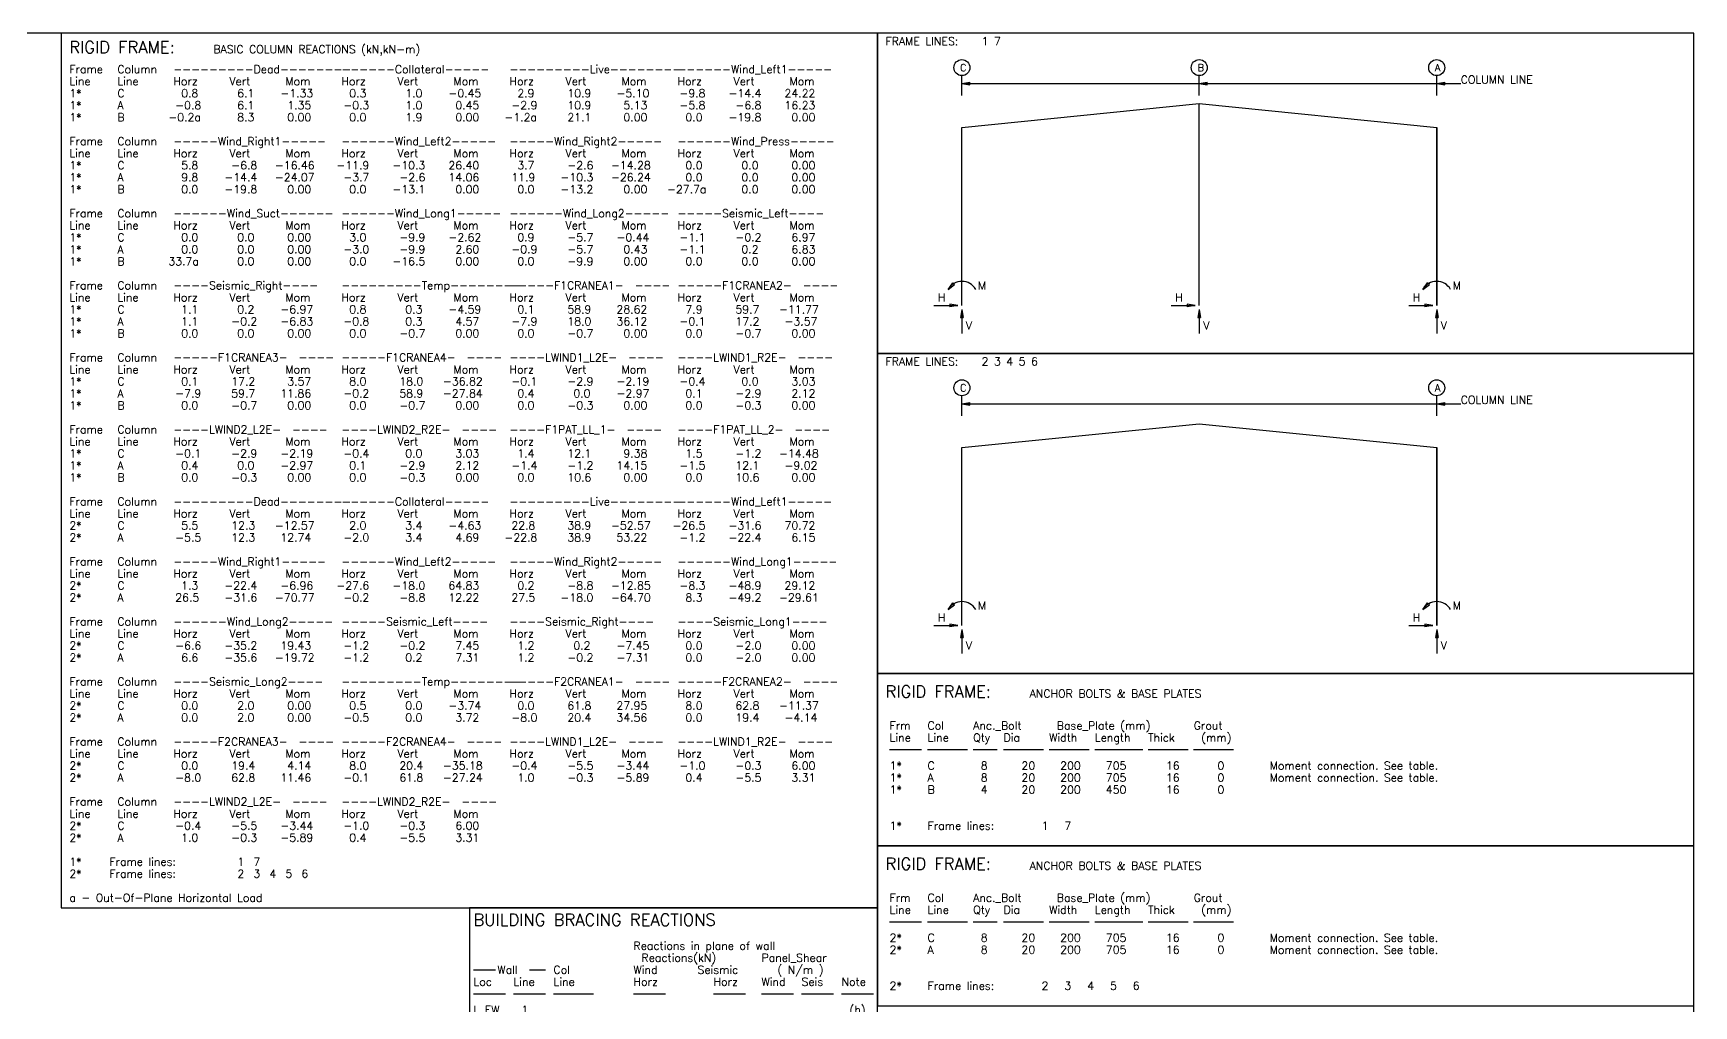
# Model space of a CAD drawing. Extents: x 0 to 56852, y 0 to 40202.
# Drawn here: x 23277 to 56852, y 20544 to 40202 of the extents above; entities that cross this region are included whole.
import ezdxf

# ---------------------------------------------------------------- set-up
doc = ezdxf.new("R2010")
doc.units = 0
doc.linetypes.add('CONTIN', pattern=[0])
doc.layers.get('0').update_dxf_attribs({"linetype": 'CONTIN'})
for name, color, linetype in [('1', 7, 'CONTIN'), ('13', 1, 'CONTIN'), ('14', 7, 'CONTIN'), ('20', 7, 'CONTIN'), ('22', 7, 'CONTIN'), ('26', 7, 'CONTIN')]:
    doc.layers.add(name, color=color, linetype=linetype)
doc.styles.add('SIMPLEX', font='SIMPLEX')

# ---------------------------------------------------------------- blocks, each defined once
blk = doc.blocks.new('MARROW')
for p, q in [((0, 0), (-2.54, 0.42)), ((-2.54, 0.42), (-2.54, -0.42)), ((0, 0), (-2.54, -0.42))]:
    blk.add_line(p, q)
blk = doc.blocks.new('RFRM-1', base_point=(-1704.892, 5501.086))
for p, q in [((14798.368, 5501.086), (-1704.892, 5501.086)), ((-1704.892, 5501.086), (-1704.892, -970.78)), ((14798.368, -970.78), (14798.368, 5501.086)), ((-1704.892, -970.78), (14798.368, -970.78))]:
    blk.add_line(p, q)
at = {"layer": '1'}
for p, q in [((0, 4239.072), (0, 4643.564)), ((0, 4481.767), (10085.263, 4481.767)), ((4799.936, 4239.072), (4799.936, 4643.564)), ((9599.872, 4239.072), (9599.872, 4643.564)), ((0, 3597.282), (4799.936, 4077.275)), ((4799.936, 4077.275), (9599.872, 3597.282)), ((4799.936, 0), (4799.936, 4077.275)), ((0, 0), (0, 3597.282)), ((0, 0), (0, 3597.282)), ((9599.872, 3597.282), (9599.872, 0)), ((9599.872, 0), (9599.872, 3597.282)), ((-566.288, 0), (-80.898, 0)), ((4233.648, 0), (4719.038, 0)), ((9033.584, 0), (9518.974, 0)), ((0, -80.898), (0, -566.288)), ((4799.936, -80.898), (4799.936, -566.288)), ((9599.872, -80.898), (9599.872, -566.288))]:
    blk.add_line(p, q, dxfattribs=at)
for centre in [(0, 161.797), (9599.872, 161.797)]:
    blk.add_arc(centre, 323.593, 30, 150, dxfattribs=at)
at = {"layer": '13'}
for centre in [(0, 4805.36), (4799.936, 4805.36), (9599.872, 4805.36)]:
    blk.add_circle(centre, 161.797, dxfattribs=at)
at = {"layer": '1', "xscale": 63.699, "yscale": 63.699, "zscale": 63.699}
for p, rotation in [((0, 4481.767), 180), ((4799.936, 4481.767), 180), ((9599.872, 4481.767), 180), ((-280.24, 323.593), -135), ((9319.632, 323.593), -135), ((0, -80.898), 90), ((4799.936, -80.898), 90), ((9599.872, -80.898), 90)]:
    blk.add_blockref('MARROW', p, dxfattribs=dict(at, rotation=rotation))
for p in [(-80.898, 0), (4719.038, 0), (9518.974, 0)]:
    blk.add_blockref('MARROW', p, dxfattribs=at)
at = {"layer": '13', "style": 'SIMPLEX'}
for s, p in [('C', (-36.404, 4732.552)), ('B', (4763.532, 4732.552)), ('A', (9563.468, 4732.552))]:
    blk.add_text(s, height=145.617, dxfattribs=at).set_placement(p)
at = {"layer": '14', "style": 'SIMPLEX'}
for s, p in [('FRAME LINES:', (-1543.095, 5258.392)), ('1 7', (398.465, 5258.392)), ('COLUMN LINE', (10085.263, 4481.767)), ('M', (323.593, 323.593)), ('M', (9923.466, 323.593)), ('H', (-485.39, 80.898)), ('H', (4314.546, 80.898)), ('H', (9114.482, 80.898)), ('V', (80.898, -485.39)), ('V', (4880.834, -485.39)), ('V', (9680.771, -485.39))]:
    blk.add_text(s, height=161.797, dxfattribs=at).set_placement(p)
blk = doc.blocks.new('RFRM-2', base_point=(-1704.892, 5501.086))
for p, q in [((14798.368, 5501.086), (-1704.892, 5501.086)), ((-1704.892, 5501.086), (-1704.892, -970.78)), ((14798.368, -970.78), (14798.368, 5501.086)), ((-1704.892, -970.78), (14798.368, -970.78))]:
    blk.add_line(p, q)
at = {"layer": '1'}
for p, q in [((0, 4239.072), (0, 4643.564)), ((0, 4481.767), (10085.263, 4481.767)), ((9599.872, 4239.072), (9599.872, 4643.564)), ((0, 3597.282), (4799.936, 4077.275)), ((4799.936, 4077.275), (9599.872, 3597.282)), ((0, 0), (0, 3597.282)), ((0, 0), (0, 3597.282)), ((9599.872, 3597.282), (9599.872, 0)), ((9599.872, 0), (9599.872, 3597.282)), ((-566.288, 0), (-80.898, 0)), ((9033.584, 0), (9518.974, 0)), ((0, -80.898), (0, -566.288)), ((9599.872, -80.898), (9599.872, -566.288))]:
    blk.add_line(p, q, dxfattribs=at)
for centre in [(0, 161.797), (9599.872, 161.797)]:
    blk.add_arc(centre, 323.593, 30, 150, dxfattribs=at)
at = {"layer": '13'}
for centre in [(0, 4805.36), (9599.872, 4805.36)]:
    blk.add_circle(centre, 161.797, dxfattribs=at)
at = {"layer": '1', "xscale": 63.699, "yscale": 63.699, "zscale": 63.699}
for p, rotation in [((0, 4481.767), 180), ((9599.872, 4481.767), 180), ((-280.24, 323.593), -135), ((9319.632, 323.593), -135), ((0, -80.898), 90), ((9599.872, -80.898), 90)]:
    blk.add_blockref('MARROW', p, dxfattribs=dict(at, rotation=rotation))
for p in [(-80.898, 0), (9518.974, 0)]:
    blk.add_blockref('MARROW', p, dxfattribs=at)
at = {"layer": '13', "style": 'SIMPLEX'}
for s, p in [('C', (-36.404, 4732.552)), ('A', (9563.468, 4732.552))]:
    blk.add_text(s, height=145.617, dxfattribs=at).set_placement(p)
at = {"layer": '14', "style": 'SIMPLEX'}
for s, p in [('FRAME LINES:', (-1543.095, 5258.392)), ('2 3 4 5 6', (398.465, 5258.392)), ('COLUMN LINE', (10085.263, 4481.767)), ('M', (323.593, 323.593)), ('M', (9923.466, 323.593)), ('H', (-485.39, 80.898)), ('H', (9114.482, 80.898)), ('V', (80.898, -485.39)), ('V', (9680.771, -485.39))]:
    blk.add_text(s, height=161.797, dxfattribs=at).set_placement(p)
blk = doc.blocks.new('BOLT01')
for p, q in [((16503.26, 0), (0, 0)), ((0, 0), (0, -3478.627)), ((16503.26, -3478.627), (16503.26, 0)), ((0, -3478.627), (16503.26, -3478.627))]:
    blk.add_line(p, q)
at = {"layer": '14'}
for p, q in [((242.695, -1537.068), (889.882, -1537.068)), ((1011.229, -1537.068), (1820.212, -1537.068)), ((1933.47, -1537.068), (2418.86, -1537.068)), ((2548.298, -1537.068), (3357.281, -1537.068)), ((3470.539, -1537.068), (4279.522, -1537.068)), ((4392.78, -1537.068), (5363.56, -1537.068)), ((5468.729, -1537.068), (6277.712, -1537.068)), ((6390.97, -1537.068), (7199.954, -1537.068))]:
    blk.add_line(p, q, dxfattribs=at)
at = {"layer": '13', "style": 'SIMPLEX'}
for s, p in [('1*', (242.695, -1941.56)), ('C', (1011.229, -1941.56)), ('1*', (242.695, -2184.255)), ('1*', (242.695, -2426.949)), ('A', (1011.229, -2184.255)), ('B', (1011.229, -2426.949)), ('1*', (242.695, -3155.034)), ('1', (3316.832, -3155.034)), ('7', (3777.952, -3155.034))]:
    blk.add_text(s, height=161.797, dxfattribs=at).set_placement(p)
at = {"layer": '14', "style": 'SIMPLEX'}
for s, p in [('Frm', (242.695, -1132.577)), ('Col', (1011.229, -1132.577)), ('Anc._Bolt', (1933.47, -1132.577)), ('Base_Plate (mm)', (3624.246, -1132.577)), ('Grout', (6390.97, -1132.577)), ('Line', (242.695, -1375.272)), ('Line', (1011.229, -1375.272)), ('Qty', (1933.47, -1375.272)), ('Dia', (2548.298, -1375.272)), ('Width', (3470.539, -1375.272)), ('Length', (4392.78, -1375.272)), ('Thick', (5468.729, -1375.272)), ('(mm)', (6544.676, -1375.272)), ('Moment connection. See table.', (7928.039, -1941.56)), ('Moment connection. See table.', (7928.039, -2184.255)), ('Frame lines:', (1011.229, -3155.034))]:
    blk.add_text(s, height=161.797, dxfattribs=at).set_placement(p)
at = {"layer": '20', "style": 'SIMPLEX'}
for s, height, p in [('RIGID FRAME:', 242.695, (161.797, -485.39)), ('ANCHOR BOLTS & BASE PLATES', 161.797, (3074.136, -485.39))]:
    blk.add_text(s, height=height, dxfattribs=at).set_placement(p)
at = {"layer": '26', "style": 'SIMPLEX'}
for s, p in [('8', (2087.177, -1941.56)), ('   20', (2548.298, -1941.56)), ('  200', (3470.539, -1941.56)), ('  705', (4392.78, -1941.56)), ('   16', (5468.729, -1941.56)), ('    0', (6390.97, -1941.56)), ('8', (2087.177, -2184.255)), ('4', (2087.177, -2426.949)), ('   20', (2548.298, -2184.255)), ('   20', (2548.298, -2426.949)), ('  200', (3470.539, -2184.255)), ('  200', (3470.539, -2426.949)), ('  705', (4392.78, -2184.255)), ('  450', (4392.78, -2426.949)), ('   16', (5468.729, -2184.255)), ('   16', (5468.729, -2426.949)), ('    0', (6390.97, -2184.255)), ('    0', (6390.97, -2426.949))]:
    blk.add_text(s, height=161.797, dxfattribs=at).set_placement(p)
blk = doc.blocks.new('BOLT02')
for p, q in [((16503.26, 0), (0, 0)), ((0, 0), (0, -3235.933)), ((16503.26, -3235.933), (16503.26, 0)), ((0, -3235.933), (16503.26, -3235.933))]:
    blk.add_line(p, q)
at = {"layer": '14'}
for p, q in [((242.695, -1537.068), (889.882, -1537.068)), ((1011.229, -1537.068), (1820.212, -1537.068)), ((1933.47, -1537.068), (2418.86, -1537.068)), ((2548.298, -1537.068), (3357.281, -1537.068)), ((3470.539, -1537.068), (4279.522, -1537.068)), ((4392.78, -1537.068), (5363.56, -1537.068)), ((5468.729, -1537.068), (6277.712, -1537.068)), ((6390.97, -1537.068), (7199.954, -1537.068))]:
    blk.add_line(p, q, dxfattribs=at)
at = {"layer": '13', "style": 'SIMPLEX'}
for s, p in [('2*', (242.695, -1941.56)), ('C', (1011.229, -1941.56)), ('2*', (242.695, -2184.255)), ('A', (1011.229, -2184.255)), ('2*', (242.695, -2912.339)), ('2', (3316.832, -2912.339)), ('3', (3777.952, -2912.339)), ('4', (4239.073, -2912.339)), ('5', (4700.193, -2912.339)), ('6', (5161.313, -2912.339))]:
    blk.add_text(s, height=161.797, dxfattribs=at).set_placement(p)
at = {"layer": '14', "style": 'SIMPLEX'}
for s, p in [('Frm', (242.695, -1132.577)), ('Col', (1011.229, -1132.577)), ('Anc._Bolt', (1933.47, -1132.577)), ('Base_Plate (mm)', (3624.246, -1132.577)), ('Grout', (6390.97, -1132.577)), ('Line', (242.695, -1375.272)), ('Line', (1011.229, -1375.272)), ('Qty', (1933.47, -1375.272)), ('Dia', (2548.298, -1375.272)), ('Width', (3470.539, -1375.272)), ('Length', (4392.78, -1375.272)), ('Thick', (5468.729, -1375.272)), ('(mm)', (6544.676, -1375.272)), ('Moment connection. See table.', (7928.039, -1941.56)), ('Moment connection. See table.', (7928.039, -2184.255)), ('Frame lines:', (1011.229, -2912.339))]:
    blk.add_text(s, height=161.797, dxfattribs=at).set_placement(p)
at = {"layer": '20', "style": 'SIMPLEX'}
for s, height, p in [('RIGID FRAME:', 242.695, (161.797, -485.39)), ('ANCHOR BOLTS & BASE PLATES', 161.797, (3074.136, -485.39))]:
    blk.add_text(s, height=height, dxfattribs=at).set_placement(p)
at = {"layer": '26', "style": 'SIMPLEX'}
for s, p in [('8', (2087.177, -1941.56)), ('   20', (2548.298, -1941.56)), ('  200', (3470.539, -1941.56)), ('  705', (4392.78, -1941.56)), ('   16', (5468.729, -1941.56)), ('    0', (6390.97, -1941.56)), ('8', (2087.177, -2184.255)), ('   20', (2548.298, -2184.255)), ('  200', (3470.539, -2184.255)), ('  705', (4392.78, -2184.255)), ('   16', (5468.729, -2184.255)), ('    0', (6390.97, -2184.255))]:
    blk.add_text(s, height=161.797, dxfattribs=at).set_placement(p)
blk = doc.blocks.new('RFBASE')
at = {"layer": '1'}
for p, q in [((16503.26, 0), (0, 0)), ((0, 0), (0, -17676.293)), ((16503.26, -17676.293), (16503.26, 0)), ((0, -17676.293), (16503.26, -17676.293))]:
    blk.add_line(p, q, dxfattribs=at)
at = {"layer": '13', "style": 'SIMPLEX'}
for s, p in [('1*', (161.797, -1294.373)), ('C', (1132.577, -1294.373)), ('1*', (161.797, -1537.068)), ('1*', (161.797, -1779.763)), ('A', (1132.577, -1537.068)), ('B', (1132.577, -1779.763)), ('1*', (161.797, -2750.543)), ('C', (1132.577, -2750.543)), ('1*', (161.797, -2993.238)), ('A', (1132.577, -2993.238)), ('1*', (161.797, -3235.933)), ('B', (1132.577, -3235.933)), ('1*', (161.797, -4206.712)), ('1*', (161.797, -4449.407)), ('A', (1132.577, -4449.407)), ('C', (1132.577, -4206.712)), ('1*', (161.797, -4692.102)), ('B', (1132.577, -4692.102)), ('1*', (161.797, -5662.881)), ('C', (1132.577, -5662.881)), ('1*', (161.797, -5905.576)), ('1*', (161.797, -6148.271)), ('A', (1132.577, -5905.576)), ('B', (1132.577, -6148.271)), ('1*', (161.797, -7119.051)), ('C', (1132.577, -7119.051)), ('1*', (161.797, -7361.746)), ('A', (1132.577, -7361.746)), ('1*', (161.797, -7604.441)), ('B', (1132.577, -7604.441)), ('1*', (161.797, -8575.222)), ('1*', (161.797, -8817.917)), ('A', (1132.577, -8817.917)), ('C', (1132.577, -8575.222)), ('1*', (161.797, -9060.612)), ('B', (1132.577, -9060.612)), ('2*', (161.797, -10031.393)), ('C', (1132.577, -10031.393)), ('2*', (161.797, -10274.088)), ('A', (1132.577, -10274.088)), ('2*', (161.797, -11244.868)), ('2*', (161.797, -11487.563)), ('A', (1132.577, -11487.563)), ('C', (1132.577, -11244.868)), ('2*', (161.797, -12458.343)), ('C', (1132.577, -12458.343)), ('2*', (161.797, -12701.038)), ('A', (1132.577, -12701.038)), ('2*', (161.797, -13671.819)), ('2*', (161.797, -13914.515)), ('A', (1132.577, -13914.515)), ('C', (1132.577, -13671.819)), ('2*', (161.797, -14885.296)), ('C', (1132.577, -14885.296)), ('2*', (161.797, -15127.991)), ('A', (1132.577, -15127.991)), ('2*', (161.797, -16098.772)), ('C', (1132.577, -16098.772)), ('2*', (161.797, -16341.468)), ('A', (1132.577, -16341.468)), ('1*', (161.797, -16826.855)), ('1', (3559.526, -16826.855)), ('7', (3883.12, -16826.855)), ('2*', (161.797, -17069.553)), ('2', (3559.526, -17069.553)), ('3', (3883.12, -17069.553)), ('4', (4206.713, -17069.553)), ('5', (4530.307, -17069.553)), ('6', (4853.9, -17069.553)), ('a - Out-Of-Plane Horizontal Load', (161.797, -17554.943))]:
    blk.add_text(s, height=161.797, dxfattribs=at).set_placement(p)
at = {"layer": '14', "style": 'SIMPLEX'}
for s, p in [('Frame', (161.797, -808.983)), ('Column', (1132.577, -808.983)), ('---------Dead--------', (2265.153, -808.983)), ('------Collateral-----', (5662.883, -808.983)), ('---------Live--------', (9060.612, -808.983)), ('------Wind_Left1-----', (12458.343, -808.983)), ('Line', (161.797, -1051.678)), ('Line', (1132.577, -1051.678)), ('Horz', (2265.153, -1051.678)), ('Vert', (3397.73, -1051.678)), ('Mom', (4530.306, -1051.678)), ('Horz', (5662.883, -1051.678)), ('Vert', (6795.459, -1051.678)), ('Mom', (7928.036, -1051.678)), ('Horz', (9060.612, -1051.678)), ('Vert', (10193.189, -1051.678)), ('Mom', (11325.766, -1051.678)), ('Horz', (12458.343, -1051.678)), ('Vert', (13590.919, -1051.678)), ('Mom', (14723.495, -1051.678)), ('Frame', (161.797, -2265.153)), ('Line', (161.797, -2507.848)), ('Column', (1132.577, -2265.153)), ('Line', (1132.577, -2507.848)), ('-----Wind_Right1-----', (2265.153, -2265.153)), ('Horz', (2265.153, -2507.848)), ('Vert', (3397.73, -2507.848)), ('Mom', (4530.306, -2507.848)), ('------Wind_Left2-----', (5662.883, -2265.153)), ('Horz', (5662.883, -2507.848)), ('Vert', (6795.459, -2507.848)), ('Mom', (7928.036, -2507.848)), ('-----Wind_Right2-----', (9060.612, -2265.153)), ('Horz', (9060.612, -2507.848)), ('Vert', (10193.189, -2507.848)), ('Mom', (11325.766, -2507.848)), ('------Wind_Press-----', (12458.343, -2265.153)), ('Horz', (12458.343, -2507.848)), ('Vert', (13590.919, -2507.848)), ('Mom', (14723.495, -2507.848)), ('Frame', (161.797, -3721.323)), ('Column', (1132.577, -3721.323)), ('------Wind_Suct------', (2265.153, -3721.323)), ('------Wind_Long1-----', (5662.883, -3721.323)), ('------Wind_Long2-----', (9060.612, -3721.323)), ('-----Seismic_Left----', (12458.343, -3721.323)), ('Line', (161.797, -3964.017)), ('Line', (1132.577, -3964.017)), ('Horz', (2265.153, -3964.017)), ('Vert', (3397.73, -3964.017)), ('Mom', (4530.306, -3964.017)), ('Horz', (5662.883, -3964.017)), ('Vert', (6795.459, -3964.017)), ('Mom', (7928.036, -3964.017)), ('Horz', (9060.612, -3964.017)), ('Vert', (10193.189, -3964.017)), ('Mom', (11325.766, -3964.017)), ('Horz', (12458.343, -3964.017)), ('Vert', (13590.919, -3964.017)), ('Mom', (14723.495, -3964.017)), ('Frame', (161.797, -5177.492)), ('Column', (1132.577, -5177.492)), ('----Seismic_Right----', (2265.153, -5177.492)), ('---------Temp--------', (5662.883, -5177.492)), ('-----F1CRANEA1-  ----', (9060.612, -5177.492)), ('-----F1CRANEA2-  ----', (12458.343, -5177.492)), ('Line', (161.797, -5420.187)), ('Line', (1132.577, -5420.187)), ('Horz', (2265.153, -5420.187)), ('Vert', (3397.73, -5420.187)), ('Mom', (4530.306, -5420.187)), ('Horz', (5662.883, -5420.187)), ('Vert', (6795.459, -5420.187)), ('Mom', (7928.036, -5420.187)), ('Horz', (9060.612, -5420.187)), ('Vert', (10193.189, -5420.187)), ('Mom', (11325.766, -5420.187)), ('Horz', (12458.343, -5420.187)), ('Vert', (13590.919, -5420.187)), ('Mom', (14723.495, -5420.187)), ('Frame', (161.797, -6633.661)), ('Line', (161.797, -6876.356)), ('Column', (1132.577, -6633.661)), ('Line', (1132.577, -6876.356)), ('-----F1CRANEA3-  ----', (2265.153, -6633.661)), ('Horz', (2265.153, -6876.356)), ('Vert', (3397.73, -6876.356)), ('Mom', (4530.306, -6876.356)), ('-----F1CRANEA4-  ----', (5662.883, -6633.661)), ('Horz', (5662.883, -6876.356)), ('Vert', (6795.459, -6876.356)), ('Mom', (7928.036, -6876.356)), ('----LWIND1_L2E-  ----', (9060.612, -6633.661)), ('Horz', (9060.612, -6876.356)), ('Vert', (10193.189, -6876.356)), ('Mom', (11325.766, -6876.356)), ('----LWIND1_R2E-  ----', (12458.343, -6633.661)), ('Horz', (12458.343, -6876.356)), ('Vert', (13590.919, -6876.356)), ('Mom', (14723.495, -6876.356)), ('Frame', (161.797, -8089.832)), ('Column', (1132.577, -8089.832)), ('----LWIND2_L2E-  ----', (2265.153, -8089.832)), ('----LWIND2_R2E-  ----', (5662.883, -8089.832)), ('----F1PAT_LL_1-  ----', (9060.612, -8089.832)), ('----F1PAT_LL_2-  ----', (12458.343, -8089.832)), ('Line', (161.797, -8332.527)), ('Line', (1132.577, -8332.527)), ('Horz', (2265.153, -8332.527)), ('Vert', (3397.73, -8332.527)), ('Mom', (4530.306, -8332.527)), ('Horz', (5662.883, -8332.527)), ('Vert', (6795.459, -8332.527)), ('Mom', (7928.036, -8332.527)), ('Horz', (9060.612, -8332.527)), ('Vert', (10193.189, -8332.527)), ('Mom', (11325.766, -8332.527)), ('Horz', (12458.343, -8332.527)), ('Vert', (13590.919, -8332.527)), ('Mom', (14723.495, -8332.527)), ('Frame', (161.797, -9546.003)), ('Column', (1132.577, -9546.003)), ('---------Dead--------', (2265.153, -9546.003)), ('------Collateral-----', (5662.883, -9546.003)), ('---------Live--------', (9060.612, -9546.003)), ('------Wind_Left1-----', (12458.343, -9546.003)), ('Line', (161.797, -9788.697)), ('Line', (1132.577, -9788.697)), ('Horz', (2265.153, -9788.697)), ('Vert', (3397.73, -9788.697)), ('Mom', (4530.306, -9788.697)), ('Horz', (5662.883, -9788.697)), ('Vert', (6795.459, -9788.697)), ('Mom', (7928.036, -9788.697)), ('Horz', (9060.612, -9788.697)), ('Vert', (10193.189, -9788.697)), ('Mom', (11325.766, -9788.697)), ('Horz', (12458.343, -9788.697)), ('Vert', (13590.919, -9788.697)), ('Mom', (14723.495, -9788.697)), ('Frame', (161.797, -10759.478)), ('Column', (1132.577, -10759.478)), ('-----Wind_Right1-----', (2265.153, -10759.478)), ('------Wind_Left2-----', (5662.883, -10759.478)), ('-----Wind_Right2-----', (9060.612, -10759.478)), ('------Wind_Long1-----', (12458.343, -10759.478)), ('Line', (161.797, -11002.173)), ('Line', (1132.577, -11002.173)), ('Horz', (2265.153, -11002.173)), ('Vert', (3397.73, -11002.173)), ('Mom', (4530.306, -11002.173)), ('Horz', (5662.883, -11002.173)), ('Vert', (6795.459, -11002.173)), ('Mom', (7928.036, -11002.173)), ('Horz', (9060.612, -11002.173)), ('Vert', (10193.189, -11002.173)), ('Mom', (11325.766, -11002.173)), ('Horz', (12458.343, -11002.173)), ('Vert', (13590.919, -11002.173)), ('Mom', (14723.495, -11002.173)), ('Frame', (161.797, -11972.953)), ('Line', (161.797, -12215.648)), ('Column', (1132.577, -11972.953)), ('Line', (1132.577, -12215.648)), ('------Wind_Long2-----', (2265.153, -11972.953)), ('Horz', (2265.153, -12215.648)), ('Vert', (3397.73, -12215.648)), ('Mom', (4530.306, -12215.648)), ('-----Seismic_Left----', (5662.883, -11972.953)), ('Horz', (5662.883, -12215.648)), ('Vert', (6795.459, -12215.648)), ('Mom', (7928.036, -12215.648)), ('----Seismic_Right----', (9060.612, -11972.953)), ('Horz', (9060.612, -12215.648)), ('Vert', (10193.189, -12215.648)), ('Mom', (11325.766, -12215.648)), ('----Seismic_Long1----', (12458.343, -11972.953)), ('Horz', (12458.343, -12215.648)), ('Vert', (13590.919, -12215.648)), ('Mom', (14723.495, -12215.648)), ('Frame', (161.797, -13186.429)), ('Column', (1132.577, -13186.429)), ('----Seismic_Long2----', (2265.153, -13186.429)), ('---------Temp--------', (5662.883, -13186.429)), ('-----F2CRANEA1-  ----', (9060.612, -13186.429)), ('-----F2CRANEA2-  ----', (12458.343, -13186.429)), ('Line', (161.797, -13429.124)), ('Line', (1132.577, -13429.124)), ('Horz', (2265.153, -13429.124)), ('Vert', (3397.73, -13429.124)), ('Mom', (4530.306, -13429.124)), ('Horz', (5662.883, -13429.124)), ('Vert', (6795.459, -13429.124)), ('Mom', (7928.036, -13429.124)), ('Horz', (9060.612, -13429.124)), ('Vert', (10193.189, -13429.124)), ('Mom', (11325.766, -13429.124)), ('Horz', (12458.343, -13429.124)), ('Vert', (13590.919, -13429.124)), ('Mom', (14723.495, -13429.124)), ('Frame', (161.797, -14399.905)), ('Column', (1132.577, -14399.905)), ('-----F2CRANEA3-  ----', (2265.153, -14399.905)), ('-----F2CRANEA4-  ----', (5662.883, -14399.905)), ('----LWIND1_L2E-  ----', (9060.612, -14399.905)), ('----LWIND1_R2E-  ----', (12458.343, -14399.905)), ('Line', (161.797, -14642.601)), ('Line', (1132.577, -14642.601)), ('Horz', (2265.153, -14642.601)), ('Vert', (3397.73, -14642.601)), ('Mom', (4530.306, -14642.601)), ('Horz', (5662.883, -14642.601)), ('Vert', (6795.459, -14642.601)), ('Mom', (7928.036, -14642.601)), ('Horz', (9060.612, -14642.601)), ('Vert', (10193.189, -14642.601)), ('Mom', (11325.766, -14642.601)), ('Horz', (12458.343, -14642.601)), ('Vert', (13590.919, -14642.601)), ('Mom', (14723.495, -14642.601)), ('Frame', (161.797, -15613.382)), ('Line', (161.797, -15856.077)), ('Column', (1132.577, -15613.382)), ('Line', (1132.577, -15856.077)), ('----LWIND2_L2E-  ----', (2265.153, -15613.382)), ('Horz', (2265.153, -15856.077)), ('Vert', (3397.73, -15856.077)), ('Mom', (4530.306, -15856.077)), ('----LWIND2_R2E-  ----', (5662.883, -15613.382)), ('Horz', (5662.883, -15856.077)), ('Vert', (6795.459, -15856.077)), ('Mom', (7928.036, -15856.077)), ('Frame lines:', (970.78, -16826.855)), ('Frame lines:', (970.78, -17069.553))]:
    blk.add_text(s, height=161.797, dxfattribs=at).set_placement(p)
at = {"layer": '20', "style": 'SIMPLEX'}
for s, height, p in [('RIGID FRAME:', 242.695, (161.797, -404.492)), ('BASIC COLUMN REACTIONS (kN,kN-m)', 161.797, (3074.136, -404.492))]:
    blk.add_text(s, height=height, dxfattribs=at).set_placement(p)
at = {"layer": '26', "style": 'SIMPLEX'}
for s, p in [('    0.8', (1941.56, -1294.373)), ('    6.1', (3074.136, -1294.373)), ('  -1.33', (4206.713, -1294.373)), ('    0.3', (5339.29, -1294.373)), ('    1.0', (6471.866, -1294.373)), ('  -0.45', (7604.443, -1294.373)), ('    2.9', (8737.02, -1294.373)), ('   10.9', (9869.596, -1294.373)), ('  -5.10', (11002.173, -1294.373)), ('   -9.8', (12134.749, -1294.373)), ('  -14.4', (13267.326, -1294.373)), ('  24.22', (14399.902, -1294.373)), ('  -0.2a', (1941.56, -1779.763)), ('   -0.8', (1941.56, -1537.068)), ('    8.3', (3074.136, -1779.763)), ('    6.1', (3074.136, -1537.068)), ('   0.00', (4206.713, -1779.763)), ('   1.35', (4206.713, -1537.068)), ('   -0.3', (5339.29, -1537.068)), ('    0.0', (5339.29, -1779.763)), ('    1.0', (6471.866, -1537.068)), ('    1.9', (6471.866, -1779.763)), ('   0.45', (7604.443, -1537.068)), ('   0.00', (7604.443, -1779.763)), ('  -1.2a', (8737.02, -1779.763)), ('   -2.9', (8737.02, -1537.068)), ('   21.1', (9869.596, -1779.763)), ('   10.9', (9869.596, -1537.068)), ('   5.13', (11002.173, -1537.068)), ('   0.00', (11002.173, -1779.763)), ('   -5.8', (12134.749, -1537.068)), ('    0.0', (12134.749, -1779.763)), ('  -19.8', (13267.326, -1779.763)), ('   -6.8', (13267.326, -1537.068)), ('  16.23', (14399.902, -1537.068)), ('   0.00', (14399.902, -1779.763)), ('    5.8', (1941.56, -2750.543)), ('   -6.8', (3074.136, -2750.543)), (' -16.46', (4206.713, -2750.543)), ('  -11.9', (5339.29, -2750.543)), ('  -10.3', (6471.866, -2750.543)), ('  26.40', (7604.443, -2750.543)), ('    3.7', (8737.02, -2750.543)), ('   -2.6', (9869.596, -2750.543)), (' -14.28', (11002.173, -2750.543)), ('    0.0', (12134.749, -2750.543)), ('    0.0', (13267.326, -2750.543)), ('   0.00', (14399.902, -2750.543)), ('    9.8', (1941.56, -2993.238)), ('  -14.4', (3074.136, -2993.238)), (' -24.07', (4206.713, -2993.238)), ('   -3.7', (5339.29, -2993.238)), ('   -2.6', (6471.866, -2993.238)), ('  14.06', (7604.443, -2993.238)), ('   11.9', (8737.02, -2993.238)), ('  -10.3', (9869.596, -2993.238)), (' -26.24', (11002.173, -2993.238)), ('    0.0', (12134.749, -2993.238)), ('    0.0', (13267.326, -2993.238)), ('   0.00', (14399.902, -2993.238)), ('    0.0', (1941.56, -3235.933)), ('  -19.8', (3074.136, -3235.933)), ('   0.00', (4206.713, -3235.933)), ('    0.0', (5339.29, -3235.933)), ('  -13.1', (6471.866, -3235.933)), ('   0.00', (7604.443, -3235.933)), ('    0.0', (8737.02, -3235.933)), ('  -13.2', (9869.596, -3235.933)), ('   0.00', (11002.173, -3235.933)), (' -27.7a', (12134.749, -3235.933)), ('    0.0', (13267.326, -3235.933)), ('   0.00', (14399.902, -3235.933)), ('    0.0', (1941.56, -4206.712)), ('    0.0', (1941.56, -4449.407)), ('    0.0', (3074.136, -4206.712)), ('    0.0', (3074.136, -4449.407)), ('   0.00', (4206.713, -4206.712)), ('   0.00', (4206.713, -4449.407)), ('   -3.0', (5339.29, -4449.407)), ('    3.0', (5339.29, -4206.712)), ('   -9.9', (6471.866, -4206.712)), ('   -9.9', (6471.866, -4449.407)), ('  -2.62', (7604.443, -4206.712)), ('   2.60', (7604.443, -4449.407)), ('   -0.9', (8737.02, -4449.407)), ('    0.9', (8737.02, -4206.712)), ('   -5.7', (9869.596, -4206.712)), ('   -5.7', (9869.596, -4449.407)), ('  -0.44', (11002.173, -4206.712)), ('   0.43', (11002.173, -4449.407)), ('   -1.1', (12134.749, -4206.712)), ('   -1.1', (12134.749, -4449.407)), ('   -0.2', (13267.326, -4206.712)), ('    0.2', (13267.326, -4449.407)), ('   6.97', (14399.902, -4206.712)), ('   6.83', (14399.902, -4449.407)), ('  33.7a', (1941.56, -4692.102)), ('    0.0', (3074.136, -4692.102)), ('   0.00', (4206.713, -4692.102)), ('    0.0', (5339.29, -4692.102)), ('  -16.5', (6471.866, -4692.102)), ('   0.00', (7604.443, -4692.102)), ('    0.0', (8737.02, -4692.102)), ('   -9.9', (9869.596, -4692.102)), ('   0.00', (11002.173, -4692.102)), ('    0.0', (12134.749, -4692.102)), ('    0.0', (13267.326, -4692.102)), ('   0.00', (14399.902, -4692.102)), ('    1.1', (1941.56, -5662.881)), ('    0.2', (3074.136, -5662.881)), ('  -6.97', (4206.713, -5662.881)), ('    0.8', (5339.29, -5662.881)), ('    0.3', (6471.866, -5662.881)), ('  -4.59', (7604.443, -5662.881)), ('    0.1', (8737.02, -5662.881)), ('   58.9', (9869.596, -5662.881)), ('  28.62', (11002.173, -5662.881)), ('    7.9', (12134.749, -5662.881)), ('   59.7', (13267.326, -5662.881)), (' -11.77', (14399.902, -5662.881)), ('    0.0', (1941.56, -6148.271)), ('    1.1', (1941.56, -5905.576)), ('   -0.2', (3074.136, -5905.576)), ('    0.0', (3074.136, -6148.271)), ('  -6.83', (4206.713, -5905.576)), ('   0.00', (4206.713, -6148.271)), ('   -0.8', (5339.29, -5905.576)), ('    0.0', (5339.29, -6148.271)), ('   -0.7', (6471.866, -6148.271)), ('    0.3', (6471.866, -5905.576)), ('   4.57', (7604.443, -5905.576)), ('   0.00', (7604.443, -6148.271)), ('   -7.9', (8737.02, -5905.576)), ('    0.0', (8737.02, -6148.271)), ('   -0.7', (9869.596, -6148.271)), ('   18.0', (9869.596, -5905.576)), ('  36.12', (11002.173, -5905.576)), ('   0.00', (11002.173, -6148.271)), ('   -0.1', (12134.749, -5905.576)), ('    0.0', (12134.749, -6148.271)), ('   -0.7', (13267.326, -6148.271)), ('   17.2', (13267.326, -5905.576)), ('  -3.57', (14399.902, -5905.576)), ('   0.00', (14399.902, -6148.271)), ('    0.1', (1941.56, -7119.051)), ('   17.2', (3074.136, -7119.051)), ('   3.57', (4206.713, -7119.051)), ('    8.0', (5339.29, -7119.051)), ('   18.0', (6471.866, -7119.051)), (' -36.82', (7604.443, -7119.051)), ('   -0.1', (8737.02, -7119.051)), ('   -2.9', (9869.596, -7119.051)), ('  -2.19', (11002.173, -7119.051)), ('   -0.4', (12134.749, -7119.051)), ('    0.0', (13267.326, -7119.051)), ('   3.03', (14399.902, -7119.051)), ('   -7.9', (1941.56, -7361.746)), ('   59.7', (3074.136, -7361.746)), ('  11.86', (4206.713, -7361.746)), ('   -0.2', (5339.29, -7361.746)), ('   58.9', (6471.866, -7361.746)), (' -27.84', (7604.443, -7361.746)), ('    0.4', (8737.02, -7361.746)), ('    0.0', (9869.596, -7361.746)), ('  -2.97', (11002.173, -7361.746)), ('    0.1', (12134.749, -7361.746)), ('   -2.9', (13267.326, -7361.746)), ('   2.12', (14399.902, -7361.746)), ('    0.0', (1941.56, -7604.441)), ('   -0.7', (3074.136, -7604.441)), ('   0.00', (4206.713, -7604.441)), ('    0.0', (5339.29, -7604.441)), ('   -0.7', (6471.866, -7604.441)), ('   0.00', (7604.443, -7604.441)), ('    0.0', (8737.02, -7604.441)), ('   -0.3', (9869.596, -7604.441)), ('   0.00', (11002.173, -7604.441)), ('    0.0', (12134.749, -7604.441)), ('   -0.3', (13267.326, -7604.441)), ('   0.00', (14399.902, -7604.441)), ('   -0.1', (1941.56, -8575.222)), ('    0.4', (1941.56, -8817.917)), ('   -2.9', (3074.136, -8575.222)), ('    0.0', (3074.136, -8817.917)), ('  -2.19', (4206.713, -8575.222)), ('  -2.97', (4206.713, -8817.917)), ('   -0.4', (5339.29, -8575.222)), ('    0.1', (5339.29, -8817.917)), ('   -2.9', (6471.866, -8817.917)), ('    0.0', (6471.866, -8575.222)), ('   3.03', (7604.443, -8575.222)), ('   2.12', (7604.443, -8817.917)), ('   -1.4', (8737.02, -8817.917)), ('    1.4', (8737.02, -8575.222)), ('   -1.2', (9869.596, -8817.917)), ('   12.1', (9869.596, -8575.222)), ('  14.15', (11002.173, -8817.917)), ('   9.38', (11002.173, -8575.222)), ('   -1.5', (12134.749, -8817.917)), ('    1.5', (12134.749, -8575.222)), ('   -1.2', (13267.326, -8575.222)), ('   12.1', (13267.326, -8817.917)), (' -14.48', (14399.902, -8575.222)), ('  -9.02', (14399.902, -8817.917)), ('    0.0', (1941.56, -9060.612)), ('   -0.3', (3074.136, -9060.612)), ('   0.00', (4206.713, -9060.612)), ('    0.0', (5339.29, -9060.612)), ('   -0.3', (6471.866, -9060.612)), ('   0.00', (7604.443, -9060.612)), ('    0.0', (8737.02, -9060.612)), ('   10.6', (9869.596, -9060.612)), ('   0.00', (11002.173, -9060.612)), ('    0.0', (12134.749, -9060.612)), ('   10.6', (13267.326, -9060.612)), ('   0.00', (14399.902, -9060.612)), ('    5.5', (1941.56, -10031.393)), ('   12.3', (3074.136, -10031.393)), (' -12.57', (4206.713, -10031.393)), ('    2.0', (5339.29, -10031.393)), ('    3.4', (6471.866, -10031.393)), ('  -4.63', (7604.443, -10031.393)), ('   22.8', (8737.02, -10031.393)), ('   38.9', (9869.596, -10031.393)), (' -52.57', (11002.173, -10031.393)), ('  -26.5', (12134.749, -10031.393)), ('  -31.6', (13267.326, -10031.393)), ('  70.72', (14399.902, -10031.393)), ('   -5.5', (1941.56, -10274.088)), ('   12.3', (3074.136, -10274.088)), ('  12.74', (4206.713, -10274.088)), ('   -2.0', (5339.29, -10274.088)), ('    3.4', (6471.866, -10274.088)), ('   4.69', (7604.443, -10274.088)), ('  -22.8', (8737.02, -10274.088)), ('   38.9', (9869.596, -10274.088)), ('  53.22', (11002.173, -10274.088)), ('   -1.2', (12134.749, -10274.088)), ('  -22.4', (13267.326, -10274.088)), ('   6.15', (14399.902, -10274.088)), ('   26.5', (1941.56, -11487.563)), ('    1.3', (1941.56, -11244.868)), ('  -22.4', (3074.136, -11244.868)), ('  -31.6', (3074.136, -11487.563)), (' -70.77', (4206.713, -11487.563)), ('  -6.96', (4206.713, -11244.868)), ('  -27.6', (5339.29, -11244.868)), ('   -0.2', (5339.29, -11487.563)), ('  -18.0', (6471.866, -11244.868)), ('   -8.8', (6471.866, -11487.563)), ('  64.83', (7604.443, -11244.868)), ('  12.22', (7604.443, -11487.563)), ('   27.5', (8737.02, -11487.563)), ('    0.2', (8737.02, -11244.868)), ('  -18.0', (9869.596, -11487.563)), ('   -8.8', (9869.596, -11244.868)), (' -12.85', (11002.173, -11244.868)), (' -64.70', (11002.173, -11487.563)), ('   -8.3', (12134.749, -11244.868)), ('    8.3', (12134.749, -11487.563)), ('  -48.9', (13267.326, -11244.868)), ('  -49.2', (13267.326, -11487.563)), (' -29.61', (14399.902, -11487.563)), ('  29.12', (14399.902, -11244.868)), ('   -6.6', (1941.56, -12458.343)), ('  -35.2', (3074.136, -12458.343)), ('  19.43', (4206.713, -12458.343)), ('   -1.2', (5339.29, -12458.343)), ('   -0.2', (6471.866, -12458.343)), ('   7.45', (7604.443, -12458.343)), ('    1.2', (8737.02, -12458.343)), ('    0.2', (9869.596, -12458.343)), ('  -7.45', (11002.173, -12458.343)), ('    0.0', (12134.749, -12458.343)), ('   -2.0', (13267.326, -12458.343)), ('   0.00', (14399.902, -12458.343)), ('    6.6', (1941.56, -12701.038)), ('  -35.6', (3074.136, -12701.038)), (' -19.72', (4206.713, -12701.038)), ('   -1.2', (5339.29, -12701.038)), ('    0.2', (6471.866, -12701.038)), ('   7.31', (7604.443, -12701.038)), ('    1.2', (8737.02, -12701.038)), ('   -0.2', (9869.596, -12701.038)), ('  -7.31', (11002.173, -12701.038)), ('    0.0', (12134.749, -12701.038)), ('   -2.0', (13267.326, -12701.038)), ('   0.00', (14399.902, -12701.038)), ('    0.0', (1941.56, -13671.819)), ('    0.0', (1941.56, -13914.515)), ('    2.0', (3074.136, -13671.819)), ('    2.0', (3074.136, -13914.515)), ('   0.00', (4206.713, -13671.819)), ('   0.00', (4206.713, -13914.515)), ('   -0.5', (5339.29, -13914.515)), ('    0.5', (5339.29, -13671.819)), ('    0.0', (6471.866, -13671.819)), ('    0.0', (6471.866, -13914.515)), ('  -3.74', (7604.443, -13671.819)), ('   3.72', (7604.443, -13914.515)), ('   -8.0', (8737.02, -13914.515)), ('    0.0', (8737.02, -13671.819)), ('   20.4', (9869.596, -13914.515)), ('   61.8', (9869.596, -13671.819)), ('  27.95', (11002.173, -13671.819)), ('  34.56', (11002.173, -13914.515)), ('    8.0', (12134.749, -13671.819)), ('    0.0', (12134.749, -13914.515)), ('   62.8', (13267.326, -13671.819)), ('   19.4', (13267.326, -13914.515)), (' -11.37', (14399.902, -13671.819)), ('  -4.14', (14399.902, -13914.515)), ('    0.0', (1941.56, -14885.296)), ('   19.4', (3074.136, -14885.296)), ('   4.14', (4206.713, -14885.296)), ('    8.0', (5339.29, -14885.296)), ('   20.4', (6471.866, -14885.296)), (' -35.18', (7604.443, -14885.296)), ('   -0.4', (8737.02, -14885.296)), ('   -5.5', (9869.596, -14885.296)), ('  -3.44', (11002.173, -14885.296)), ('   -1.0', (12134.749, -14885.296)), ('   -0.3', (13267.326, -14885.296)), ('   6.00', (14399.902, -14885.296)), ('   -8.0', (1941.56, -15127.991)), ('   62.8', (3074.136, -15127.991)), ('  11.46', (4206.713, -15127.991)), ('   -0.1', (5339.29, -15127.991)), ('   61.8', (6471.866, -15127.991)), (' -27.24', (7604.443, -15127.991)), ('    1.0', (8737.02, -15127.991)), ('   -0.3', (9869.596, -15127.991)), ('  -5.89', (11002.173, -15127.991)), ('    0.4', (12134.749, -15127.991)), ('   -5.5', (13267.326, -15127.991)), ('   3.31', (14399.902, -15127.991)), ('   -0.4', (1941.56, -16098.772)), ('   -5.5', (3074.136, -16098.772)), ('  -3.44', (4206.713, -16098.772)), ('   -1.0', (5339.29, -16098.772)), ('   -0.3', (6471.866, -16098.772)), ('   6.00', (7604.443, -16098.772)), ('    1.0', (1941.56, -16341.468)), ('   -0.3', (3074.136, -16341.468)), ('  -5.89', (4206.713, -16341.468)), ('    0.4', (5339.29, -16341.468)), ('   -5.5', (6471.866, -16341.468)), ('   3.31', (7604.443, -16341.468))]:
    blk.add_text(s, height=161.797, dxfattribs=at).set_placement(p)
blk = doc.blocks.new('BRACET')
for p, q in [((8251.63, 0), (0, 0)), ((0, 0), (0, -5703.331)), ((8251.63, -5703.331), (8251.63, 0)), ((0, -5703.331), (8251.63, -5703.331))]:
    blk.add_line(p, q)
at = {"layer": '14'}
for p, q in [((80.898, -1253.924), (525.839, -1253.924)), ((1213.475, -1253.924), (1537.068, -1253.924)), ((80.898, -1739.314), (728.085, -1739.314)), ((889.882, -1739.314), (1537.068, -1739.314)), ((1698.865, -1739.314), (2507.848, -1739.314)), ((3316.832, -1739.314), (3964.018, -1739.314)), ((4934.799, -1739.314), (5581.985, -1739.314)), ((5905.579, -1739.314), (6552.766, -1739.314)), ((6714.562, -1739.314), (7361.749, -1739.314)), ((7523.544, -1739.314), (8170.73, -1739.314))]:
    blk.add_line(p, q, dxfattribs=at)
at = {"layer": '1', "style": 'SIMPLEX'}
for s, p in [('Reactions for seismic represent shear force, Eh', (80.898, -5298.839)), ('Reaction values shown are unfactored', (80.898, -5541.534))]:
    blk.add_text(s, height=161.797, dxfattribs=at).set_placement(p)
at = {"layer": '13', "style": 'SIMPLEX'}
for s, p in [('L_EW', (80.898, -2143.806)), ('1', (1051.678, -2143.806)), ('F_SW', (80.898, -2386.5)), ('A', (1051.678, -2386.5)), ('2,3', (1698.865, -2386.5)), ('5,6', (1698.865, -2629.195)), ('R_EW', (80.898, -2871.89)), ('B_SW', (80.898, -3114.585)), ('7', (1051.678, -2871.89)), ('C', (1051.678, -3114.585)), ('6,5', (1698.865, -3114.585)), ('3,2', (1698.865, -3357.28))]:
    blk.add_text(s, height=161.797, dxfattribs=at).set_placement(p)
at = {"layer": '14', "style": 'SIMPLEX'}
for s, p in [('Reactions in plane of wall', (3316.832, -849.432)), ('Reactions(kN)', (3478.628, -1092.127)), ('Panel_Shear', (5905.579, -1092.127)), ('Wall', (566.288, -1334.822)), ('Col', (1698.865, -1334.822)), ('Wind', (3316.832, -1334.822)), ('Seismic', (4611.205, -1334.822)), ('( N/m )', (6229.172, -1334.822)), ('Loc', (80.898, -1577.517)), ('Line', (889.882, -1577.517)), ('Line', (1698.865, -1577.517)), ('Horz', (3316.832, -1577.517)), ('Horz', (4934.799, -1577.517)), ('Wind', (5905.579, -1577.517)), ('Seis', (6714.562, -1577.517)), ('Note', (7523.544, -1577.517))]:
    blk.add_text(s, height=161.797, dxfattribs=at).set_placement(p)
at = {"layer": '20', "style": 'SIMPLEX'}
blk.add_text('BUILDING BRACING REACTIONS', height=242.695, dxfattribs=at).set_placement((80.898, -364.042))
at = {"layer": '26', "style": 'SIMPLEX'}
for s, p in [('(h)', (7685.34, -2143.806)), ('*', (2669.645, -2386.5)), (' 12.5', (3316.832, -2386.5)), ('  2.0', (4773.002, -2386.5)), ('*', (2669.645, -2629.195)), (' 12.5', (3316.832, -2629.195)), ('  2.0', (4773.002, -2629.195)), ('(h)', (7685.34, -2871.89)), ('*', (2669.645, -3114.585)), (' 12.5', (3316.832, -3114.585)), ('  2.0', (4773.002, -3114.585)), ('*', (2669.645, -3357.28)), (' 12.5', (3316.832, -3357.28)), ('  2.0', (4773.002, -3357.28)), ('(h)Rigid frame at endwall', (80.898, -3842.67)), ('*See RF reactions table for vertical and', (80.898, -4570.754)), (' horizontal reactions in plane of the rigid frame.', (80.898, -4813.449))]:
    blk.add_text(s, height=161.797, dxfattribs=at).set_placement(p)

msp = doc.modelspace()

# ---------------------------------------------------------------- linework, layer by layer
at = {"layer": '22'}
for p, q in [((56851.773, 40202.328), (0, 40202.328)), ((56851.773, 0), (56851.773, 40202.328))]:
    msp.add_line(p, q, dxfattribs=at)

# ---------------------------------------------------------------- block references
at = {"layer": '1'}
for name, p in [('RFBASE', (23845.254, 40202.328)), ('RFRM-1', (40348.512, 40202.328)), ('RFRM-2', (40348.512, 33730.465)), ('BOLT01', (40348.512, 27258.6)), ('BOLT02', (40348.512, 23779.973)), ('BRACET', (32096.885, 22526.039))]:
    msp.add_blockref(name, p, dxfattribs=at)

doc.saveas('drawing.dxf')
